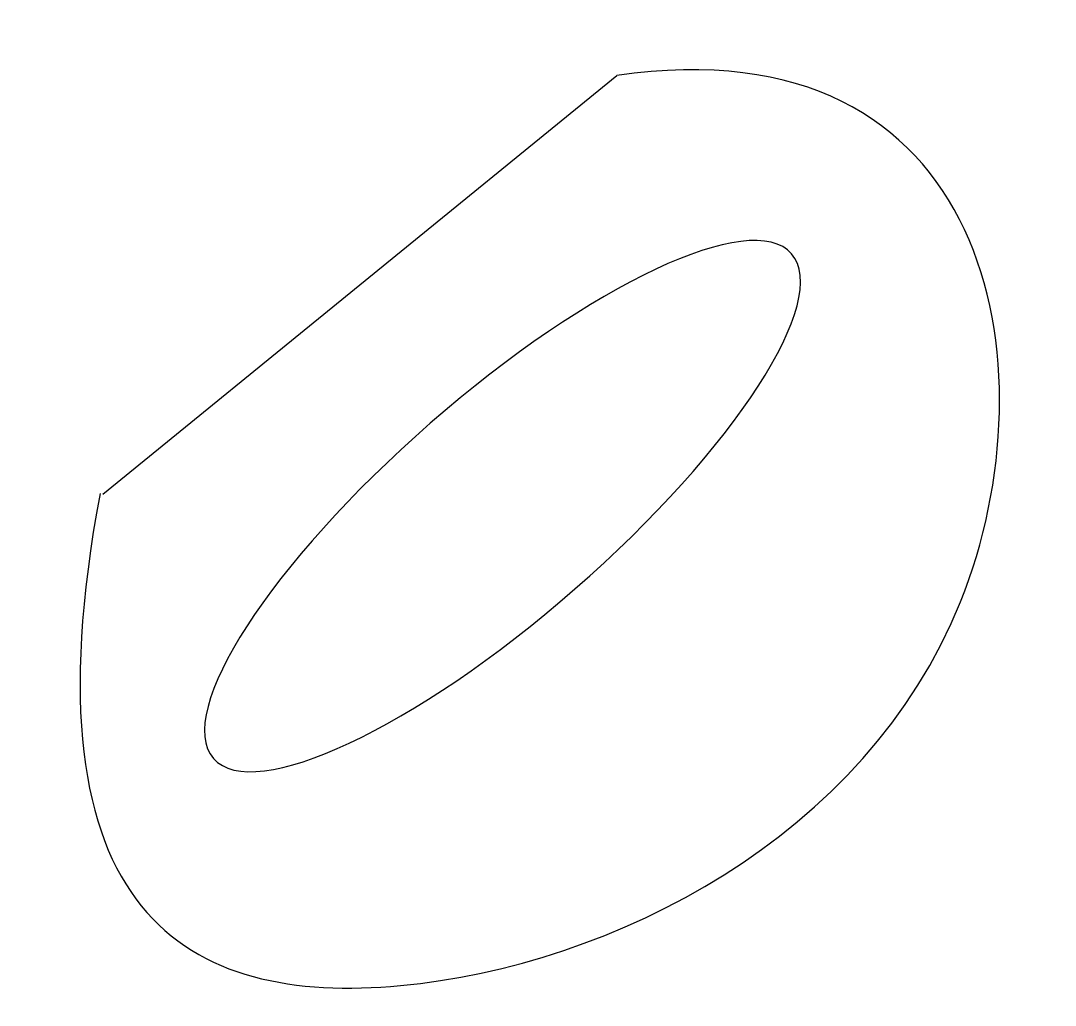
# Model space of a CAD drawing. Extents: x -14.6 to 16.8, y -15.2 to 14.7.
import ezdxf

# ---------------------------------------------------------------- set-up
doc = ezdxf.new("R2010")
doc.units = 0
doc.layers.add('Sketch', color=7, linetype='CONTINUOUS')

msp = doc.modelspace()

# ---------------------------------------------------------------- linework, layer by layer
at = {"layer": 'Sketch'}
msp.add_line((-12.1368, 0.367987), (3.46911, 13.0773), dxfattribs=at)
msp.add_ellipse((0, 0), major_axis=(8.77715, 7.66376), ratio=0.286616, start_param=0, end_param=6.28318, dxfattribs=at)
msp.add_open_spline([(-12.2216, 0.381723), (-14.6312, -12.4864), (-9.5151, -15.1609), (-3.10078, -14.5598), (3.31354, -13.9586), (11.0261, -10.0818), (13.905, -2.90622), (16.7839, 4.26941), (14.8292, 14.7439), (3.47066, 13.0779)], degree=3, knots=[0, 0, 0, 0, 0.333333, 0.333333, 0.333333, 0.666667, 0.666667, 0.666667, 1, 1, 1, 1], dxfattribs=at)

doc.saveas('drawing.dxf')
